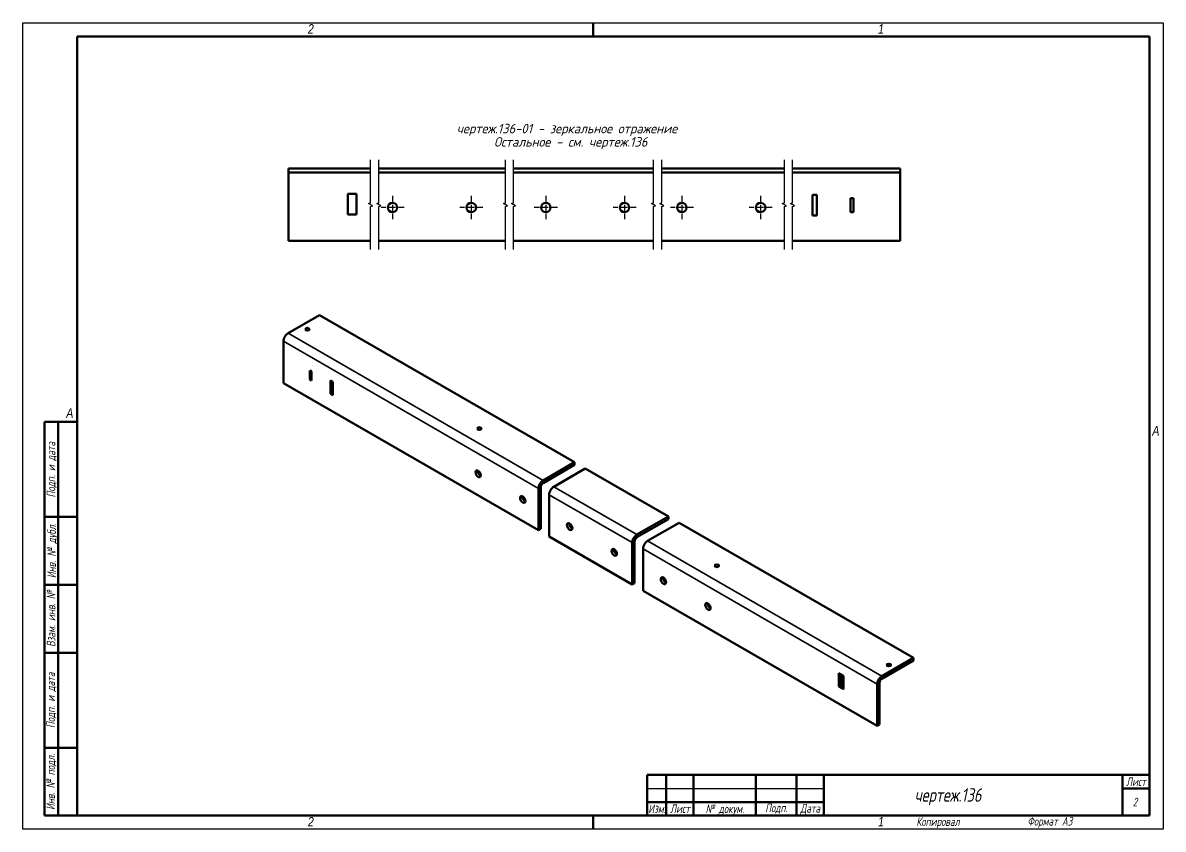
# Model space of a CAD drawing. Header units: millimetres. Extents: x 0 to 1700, y 0 to 594.
# Drawn here: x 860 to 1700, y 0 to 594 of the extents above; entities that cross this region are included whole.
import ezdxf
from ezdxf.enums import TextEntityAlignment as Align

# ---------------------------------------------------------------- set-up
doc = ezdxf.new("R2010")
doc.units = ezdxf.units.MM
doc.header["$LTSCALE"] = 2
doc.linetypes.add('LT_04', pattern=[0.7087, 0.4724, -0.0591, 0.1181, -0.0591])
for name, color, linetype, lineweight in [('Layer_01', 7, 'Continuous', 35), ('Layer_02', 7, 'Continuous', 50), ('Layer_03', 7, 'Continuous', 50), ('Layer_04', 7, 'Continuous', 50), ('Layer_05', 7, 'Continuous', 25), ('Layer_06', 7, 'Continuous', 25), ('Layer_07', 7, 'Continuous', 25), ('Layer_10', 7, 'Continuous', 50)]:
    doc.layers.add(name, color=color, linetype=linetype, lineweight=lineweight)
doc.styles.add('Style_02', font='ariali.ttf', dxfattribs={"width": 0.8})
doc.styles.add('Style_03', font='GOST Common Italic.ttf')
doc.styles.add('Style_06', font='GOST Common Italic.ttf', dxfattribs={"width": 0.8})
doc.styles.add('Style_07', font='GOST Common Italic.ttf', dxfattribs={"width": 0.8})
doc.styles.add('Style_13', font='GOST Common Italic.ttf', dxfattribs={"width": 0.7})
doc.styles.add('Style_14', font='GOST Common Italic.ttf', dxfattribs={"width": 0.7})

# ---------------------------------------------------------------- blocks, each defined once
blk = doc.blocks.new('Block_04')
at = {"layer": 'Layer_10'}
for p, q in [((-12, 0), (-12, 145)), ((-12, 145), (0, 145)), ((-7, 145), (-7, 0)), ((-12, 110), (-7, 110)), ((-7, 110), (0, 110)), ((-12, 85), (-7, 85)), ((-7, 85), (0, 85)), ((-12, 60), (-7, 60)), ((-7, 60), (0, 60)), ((-12, 25), (-7, 25)), ((-7, 25), (0, 25)), ((0, 0), (-12, 0))]:
    blk.add_line(p, q, dxfattribs=at)
at = {"layer": 'Layer_07', "char_height": 3.17, "attachment_point": 5, "rotation": 90, "style": 'Style_02'}
for s, insert, width in [('\\fGOST Common|b0|i1;\\H3.1700;Подп. и дата', (-9.37, 127.41), 34.7679), ('\\fGOST Common|b0|i1;\\H3.1700;Инв. № дубл.', (-8.95, 97.55), 24.8438), ('\\fGOST Common|b0|i1;\\H3.1700;Взам. инв. №', (-9.58, 72.53), 24.8669), ('\\fGOST Common|b0|i1;\\H3.1700;Подп. и дата', (-9.5, 42.47), 35.1486), ('\\fGOST Common|b0|i1;\\H3.1700;Инв. № подл.', (-9.5, 12.41), 24.9618)]:
    blk.add_mtext(s, dxfattribs=dict(at, insert=insert, width=width))
at = {"layer": 'Layer_07', "style": 'Style_06', "width": 0.8}
for tag, p in [('Подп._и_дата_2_001', (-3.53, 127.51)), ('Инв._номер_дубликата_001', (-3.41, 97.47)), ('Взамен_инв._номера_001', (-3.46, 72.53)), ('Подп._и_дата_1_001', (-3.42, 42.35)), ('ИНВЕНТАРНЫЙ_НОМЕР_001', (-3.33, 12.68))]:
    blk.add_attdef(tag, text='', height=3.17, rotation=90, dxfattribs=at).set_placement(p, align=Align.MIDDLE_CENTER)
blk = doc.blocks.new('Block_46')
at = {"layer": 'Layer_03'}
for p, q in [((25, 144.9), (25, 159.9)), ((25, 159.9), (210, 159.9)), ((32, 159.9), (32, 145)), ((42, 159.9), (42, 145)), ((65, 160), (65, 145)), ((80, 159.9), (80, 145)), ((90, 159.9), (90, 145)), ((200, 159.9), (200, 145)), ((210, 144.9), (210, 159.9)), ((200, 154.9), (210, 154.9)), ((25, 149.9), (90, 149.9))]:
    blk.add_line(p, q, dxfattribs=at)
at = {"layer": 'Layer_03', "linetype": 'Continuous', "lineweight": 25}
blk.add_line((25, 154.9), (90, 154.9), dxfattribs=at)
at = {"layer": 'Layer_03', "char_height": 3.17, "style": 'Style_02'}
for s, insert, width, attachment_point in [('\\fGOST Common|b0|i1;\\H3.1700;Лист', (204.99, 157.4), 9.9449, 5), ('\\fGOST Common|b0|i1;\\H3.1700;Лист', (37.05, 147.45), 9.6962, 5), ('\\fGOST Common|b0|i1;\\H3.1700;№ докум.', (53.56, 146.99), 22.9748, 5), ('\\fGOST Common|b0|i1;\\H3.1700;Подп.', (72.53, 147.49), 14.9519, 5), ('\\fGOST Common|b0|i1;\\H3.1700;Дата', (85.01, 147.26), 10.0042, 5), ('\\fGOST Common|b0|i1;\\H3.1700;Копировал', (124.08, 144.27), 24.0178, 1)]:
    blk.add_mtext(s, dxfattribs=dict(at, insert=insert, width=width, attachment_point=attachment_point))
at = {"layer": 'Layer_03', "color": 7, "insert": (28.55, 147.41), "char_height": 3.17, "width": 6.7703, "attachment_point": 5, "style": 'Style_02'}
blk.add_mtext('\\fGOST Common|b0|i1;\\H3.1700;Изм.', dxfattribs=at)
at = {"layer": 'Layer_03', "style": 'Style_14', "width": 0.7}
for tag, p in [('Изм3_001', (28.52, 157.4)), ('Лист3_001', (37.01, 157.41)), ('Докум3_001', (53.51, 157.41)), ('Изм4_001', (28.51, 152.45)), ('Лист4_001', (37.01, 152.46)), ('Докум4_001', (53.51, 152.44))]:
    blk.add_attdef(tag, text='', height=2.89, dxfattribs=at).set_placement(p, align=Align.MIDDLE_CENTER)
at = {"layer": 'Layer_03', "width": 0.7}
for tag, height, style, p in [('Подп3_001', 2.89, 'Style_14', (65.01, 157.4)), ('Дата3_001', 2, 'Style_13', (80.03, 157.4)), ('Подп4_001', 2.89, 'Style_14', (65.01, 152.42)), ('Дата4_001', 2, 'Style_13', (80.01, 152.45))]:
    blk.add_attdef(tag, text='', height=height, dxfattribs=dict(at, style=style)).set_placement(p, align=Align.MIDDLE_LEFT)
at = {"layer": 'Layer_03', "color": 7, "width": 0.8}
for tag, height, style, p in [('ОБОЗНАЧЕНИЕ_001', 5, 'Style_07', (127.86, 150.02)), ('Номер_листа_001', 3.17, 'Style_06', (205.03, 149.89))]:
    blk.add_attdef(tag, text='', height=height, dxfattribs=dict(at, style=style)).set_placement(p, align=Align.MIDDLE_CENTER)
blk = doc.blocks.new('Block_47')
at = {"layer": 'Layer_04', "lineweight": 25}
for p, q in [((0, 0), (0, 297)), ((0, 297), (420, 297)), ((420, 297), (420, 0)), ((420, 0), (0, 0))]:
    blk.add_line(p, q, dxfattribs=at)
at = {"layer": 'Layer_04'}
for p, q in [((210, 292), (210, 297)), ((415, 292), (20, 292)), ((20, 292), (20, 5)), ((415, 5), (415, 292)), ((20, 5), (415, 5)), ((210, 5), (210, 0))]:
    blk.add_line(p, q, dxfattribs=at)
at = {"layer": 'Layer_04', "attachment_point": 1, "style": 'Style_02'}
for s, insert, char_height in [('\\A1;\\fArial|b0|i1;\\H3.5000;2', (105, 296.5), 3.5), ('\\A1;\\fArial|b0|i1;\\H3.5000;1', (315, 296.5), 3.5), ('\\A1;\\fArial|b0|i1;\\H3.5000;A', (16, 155), 3.5), ('\\A1;\\fArial|b0|i1;\\H3.5000;A', (416, 148.5), 3.5), ('\\A1;\\fArial|b0|i1;\\H3.5000;2', (105, 4.5), 3.5), ('\\A1;\\fArial|b0|i1;\\H3.5000;1', (315, 4.5), 3.5), ('\\A1;\\fGOST Common|b0|i1;\\H3.1700;Формат A3', (370, 4.5), 3.17)]:
    blk.add_mtext(s, dxfattribs=dict(at, insert=insert, char_height=char_height))

msp = doc.modelspace()

# ---------------------------------------------------------------- linework, layer by layer
at = {"layer": 'Layer_01'}
for p, q in [((1055.4064, 365.4325), (1243.2331, 256.9906)), ((1239.839, 251.1119), (1052.0123, 359.5537)), ((1251.1527, 252.4183), (1312.3259, 217.0999)), ((1308.9318, 211.2211), (1247.7586, 246.5395)), ((1320.2455, 212.5275), (1492.7959, 112.9055)), ((1489.4017, 107.0268), (1316.8514, 206.6487)), ((1492.7959, 112.9055), (1492.7959, 110.946)), ((1491.0988, 108.0066), (1489.4017, 107.0268))]:
    msp.add_line(p, q, dxfattribs=at)
at = {"layer": 'Layer_02'}
for p, q in [((1055.5858, 486.7752), (1116.2259, 486.7752)), ((1055.5858, 486.7752), (1055.5858, 483.7752)), ((1055.5858, 483.7752), (1116.2259, 483.7752)), ((1055.5858, 483.7752), (1055.5858, 480.7752)), ((1055.5858, 480.7752), (1055.5858, 433.5752)), ((1122.2259, 486.7752), (1215.4753, 486.7752)), ((1122.2259, 483.7752), (1215.4753, 483.7752)), ((1221.4753, 486.7752), (1324.6332, 486.7752)), ((1221.4753, 483.7752), (1324.6332, 483.7752)), ((1330.6332, 486.7752), (1420.9434, 486.7752)), ((1330.6332, 483.7752), (1420.9434, 483.7752)), ((1426.9434, 486.7752), (1506.1602, 486.7752)), ((1426.9434, 483.7752), (1506.1602, 483.7752)), ((1506.1602, 486.7752), (1506.1602, 483.7752)), ((1506.1602, 483.7752), (1506.1602, 480.7752)), ((1506.1602, 480.7752), (1506.1602, 433.5752)), ((1099.4858, 468.1752), (1105.6858, 468.1752)), ((1099.4858, 452.9752), (1099.4858, 468.1752)), ((1105.6858, 468.1752), (1105.6858, 452.9752)), ((1441.7102, 467.3752), (1444.8102, 467.3752)), ((1441.7102, 452.1752), (1441.7102, 467.3752)), ((1444.8102, 467.3752), (1444.8102, 452.1752)), ((1469.7102, 464.8752), (1471.8102, 464.8752)), ((1469.7102, 454.6752), (1469.7102, 464.8752)), ((1471.8102, 464.8752), (1471.8102, 454.6752)), ((1471.8102, 454.6752), (1469.7102, 454.6752)), ((1105.6858, 452.9752), (1099.4858, 452.9752)), ((1444.8102, 452.1752), (1441.7102, 452.1752)), ((1055.5858, 433.5752), (1116.2259, 433.5752)), ((1122.2259, 433.5752), (1215.4753, 433.5752)), ((1221.4753, 433.5752), (1324.6332, 433.5752)), ((1330.6332, 433.5752), (1420.9434, 433.5752)), ((1426.9434, 433.5752), (1506.1602, 433.5752)), ((1078.5995, 378.823), (1055.4064, 365.4325)), ((1266.4262, 270.3812), (1078.5995, 378.823)), ((1052.0123, 328.7228), (1052.0123, 359.5537)), ((1071.4436, 337.9492), (1072.6315, 337.2633)), ((1071.4436, 331.2866), (1071.4436, 337.9492)), ((1072.6315, 337.2633), (1072.6315, 330.6007)), ((1239.839, 220.281), (1052.0123, 328.7228)), ((1071.4436, 331.2866), (1072.6315, 331.9724)), ((1072.6315, 330.6007), (1071.4436, 331.2866)), ((1086.7171, 330.764), (1088.4707, 329.7516)), ((1086.7171, 320.8354), (1086.7171, 330.764)), ((1088.4141, 329.7842), (1088.4141, 321.8152)), ((1088.4707, 329.7516), (1088.4707, 319.823)), ((1086.7171, 320.8354), (1088.4141, 321.8152)), ((1088.4707, 319.823), (1086.7171, 320.8354)), ((1088.4141, 321.8152), (1088.4707, 321.7826)), ((1266.4262, 270.3812), (1243.2331, 256.9906)), ((1266.4262, 268.4216), (1266.4262, 270.3812)), ((1243.2331, 255.031), (1266.4262, 268.4216)), ((1251.1527, 252.4183), (1274.3458, 265.8088)), ((1335.519, 230.4904), (1274.3458, 265.8088)), ((1241.5361, 221.2608), (1241.5361, 252.0917)), ((1239.839, 251.1119), (1239.839, 220.281)), ((1247.7586, 215.7086), (1247.7586, 246.5395)), ((1335.519, 230.4904), (1312.3259, 217.0999)), ((1312.3259, 215.1403), (1335.519, 228.5309)), ((1335.519, 228.5309), (1335.519, 230.4904)), ((1239.839, 220.281), (1241.5361, 221.2608)), ((1320.2455, 212.5275), (1343.4386, 225.9181)), ((1515.989, 126.2961), (1343.4386, 225.9181)), ((1308.9318, 180.3902), (1247.7586, 215.7086)), ((1308.9318, 211.2211), (1308.9318, 180.3902)), ((1310.6289, 181.37), (1310.6289, 212.2009)), ((1316.8514, 175.8178), (1316.8514, 206.6487)), ((1308.9318, 180.3902), (1310.6289, 181.37)), ((1489.4017, 76.1959), (1316.8514, 175.8178)), ((1492.7959, 112.9055), (1515.989, 126.2961)), ((1515.989, 126.2961), (1515.989, 124.3365)), ((1492.7959, 110.946), (1515.989, 124.3365)), ((1461.0609, 115.1591), (1464.5682, 113.1342)), ((1461.0609, 105.2305), (1461.0609, 115.1591)), ((1462.758, 114.1793), (1462.758, 106.2103)), ((1464.5682, 113.1342), (1464.5682, 103.2056)), ((1461.0609, 105.2305), (1462.758, 106.2103)), ((1464.5682, 103.2056), (1461.0609, 105.2305)), ((1462.758, 106.2103), (1464.5682, 105.1652)), ((1489.4017, 107.0268), (1489.4017, 76.1959)), ((1491.0988, 108.0066), (1491.0988, 77.1757)), ((1491.0988, 77.1757), (1489.4017, 76.1959))]:
    msp.add_line(p, q, dxfattribs=at)
for centre in [(1132.3557, 458.0752), (1190.3557, 458.0752), (1245.247, 458.0752), (1303.247, 458.0752), (1345.473, 458.0752), (1403.473, 458.0752)]:
    msp.add_circle(centre, 3.5, dxfattribs=at)
for centre, major_axis, start_param, end_param in [((1055.4064, 361.5133), (2.4, 4.1569), 0.78539816, 2.35619449), ((1197.1106, 262.9132), (1.4, -2.4249), 3.79273011, 5.63204785), ((1243.2331, 253.0715), (-2.4, -4.1569), 3.92699082, 5.49778714), ((1243.2331, 253.0715), (1.2, 2.0785), 0.78539816, 2.35619449), ((1251.1527, 248.4991), (2.4, 4.1569), 0.78539816, 2.35619449), ((1229.9203, 243.9704), (1.4, -2.4249), 3.79273011, 5.63204785), ((1264.5006, 224.0055), (1.4, -2.4249), 3.79273011, 5.63204785), ((1312.3259, 213.1807), (-2.4, -4.1569), 3.92699082, 5.49778714), ((1312.3259, 213.1807), (1.2, 2.0785), 0.78539816, 2.35619449), ((1320.2455, 208.6083), (2.4, 4.1569), 0.78539816, 2.35619449), ((1297.3104, 205.0628), (1.4, -2.4249), 3.79273011, 5.63204785), ((1333.5554, 184.1367), (1.4, -2.4249), 3.79273011, 5.63204785), ((1366.3652, 165.194), (1.4, -2.4249), 3.79273011, 5.63204785), ((1492.7959, 108.9864), (-2.4, -4.1569), 3.92699082, 5.49778714), ((1492.7959, 108.9864), (-1.2, -2.0785), 3.92699082, 5.49778714)]:
    msp.add_ellipse(centre, major_axis=major_axis, ratio=0.57735027, start_param=start_param, end_param=end_param, dxfattribs=at)
for centre, major_axis in [((1069.5485, 368.3719), (-1.68, 0)), ((1196.2621, 295.2138), (-1.68, 0)), ((1195.4135, 261.9334), (1.4, -2.4249)), ((1228.2233, 242.9906), (1.4, -2.4249)), ((1262.8035, 223.0257), (1.4, -2.4249)), ((1295.6133, 204.083), (1.4, -2.4249)), ((1371.1735, 194.2286), (-1.68, 0)), ((1331.8584, 183.1569), (1.4, -2.4249)), ((1364.6681, 164.2142), (1.4, -2.4249)), ((1497.887, 121.0705), (-1.68, 0))]:
    msp.add_ellipse(centre, major_axis=major_axis, ratio=0.57735027, dxfattribs=at)
at = {"layer": 'Layer_05', "flags": 128}
for points in [[(1116.2259, 427.2252), (1116.2259, 458.9073), (1117.7259, 459.3092), (1114.7259, 461.0412), (1116.2259, 461.4432), (1116.2259, 493.1252)], [(1122.2259, 427.2252), (1122.2259, 458.9073), (1123.7259, 459.3092), (1120.7259, 461.0412), (1122.2259, 461.4432), (1122.2259, 493.1252)], [(1215.4753, 427.2252), (1215.4753, 458.9073), (1216.9753, 459.3092), (1213.9753, 461.0412), (1215.4753, 461.4432), (1215.4753, 493.1252)], [(1221.4753, 427.2252), (1221.4753, 458.9073), (1222.9753, 459.3092), (1219.9754, 461.0412), (1221.4753, 461.4432), (1221.4753, 493.1252)], [(1324.6332, 427.2252), (1324.6332, 458.9073), (1326.1332, 459.3092), (1323.1332, 461.0412), (1324.6332, 461.4432), (1324.6332, 493.1252)], [(1330.6332, 427.2252), (1330.6332, 458.9073), (1332.1332, 459.3092), (1329.1332, 461.0412), (1330.6332, 461.4432), (1330.6332, 493.1252)], [(1420.9434, 427.2252), (1420.9434, 458.9073), (1422.4434, 459.3092), (1419.4434, 461.0412), (1420.9434, 461.4432), (1420.9434, 493.1252)], [(1426.9434, 427.2252), (1426.9434, 458.9073), (1428.4434, 459.3092), (1425.4434, 461.0412), (1426.9434, 461.4432), (1426.9434, 493.1252)]]:
    msp.add_lwpolyline(points, dxfattribs=at)
at = {"layer": 'Layer_06', "linetype": 'LT_04', "ltscale": 4.721865}
for p, q in [((1132.3557, 466.5752), (1132.3557, 449.5752)), ((1190.3557, 466.5752), (1190.3557, 449.5752)), ((1245.247, 466.5752), (1245.247, 449.5752)), ((1303.247, 466.5752), (1303.247, 449.5752)), ((1345.473, 466.5752), (1345.473, 449.5752)), ((1403.473, 466.5752), (1403.473, 449.5752)), ((1140.8557, 458.0752), (1123.8557, 458.0752)), ((1198.8557, 458.0752), (1181.8557, 458.0752)), ((1253.747, 458.0752), (1236.747, 458.0752)), ((1311.747, 458.0752), (1294.747, 458.0752)), ((1353.973, 458.0752), (1336.973, 458.0752)), ((1411.973, 458.0752), (1394.973, 458.0752))]:
    msp.add_line(p, q, dxfattribs=at)

# ---------------------------------------------------------------- block references
at = {"xscale": 2, "yscale": 2, "zscale": 2}
for name, p in [('Block_47', (860, 0.1279)), ('Block_04', (900, 10.1279))]:
    msp.add_blockref(name, p, dxfattribs=at)
ref = msp.add_blockref('Block_46', (1270, -279.6671), dxfattribs=dict(xscale=2, yscale=2, zscale=2))
ref.add_attrib('ОБОЗНАЧЕНИЕ_001', 'чертеж.136', (1516.8955, 20.3066), dxfattribs={"layer": 'Layer_03', "color": 7, "height": 10, "style": 'Style_07', "width": 0.8})
ref.add_attrib('Номер_листа_001', '2', (1677.66, 16.9448), dxfattribs={"layer": 'Layer_03', "color": 7, "height": 6.34, "style": 'Style_06', "width": 0.8})

# ---------------------------------------------------------------- texts
at = {"layer": 'Layer_07', "char_height": 7, "attachment_point": 7, "style": 'Style_03'}
for s, insert in [('чертеж.136-01 - зеркальное отражение', (1179.6226, 510.8066)), ('Остальное - см. чертеж.136', (1207.0408, 501.0191))]:
    msp.add_mtext(s, dxfattribs=dict(at, insert=insert))

doc.saveas('drawing.dxf')
